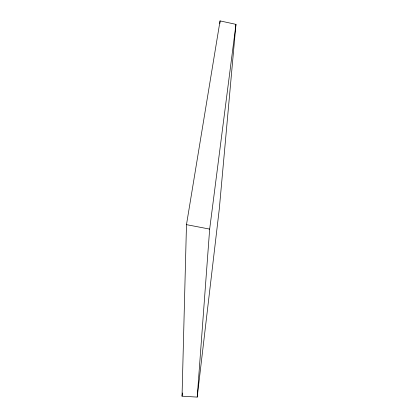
<?xml version="1.0" encoding="UTF-8"?>
<svg xmlns="http://www.w3.org/2000/svg" width="418" height="418" viewBox="0 0 418 418"><rect width="100%" height="100%" fill="white"/><g stroke="black" fill="none" stroke-linecap="round" stroke-linejoin="round"><path stroke-width="0.63" d="M182.039 396.186L186.48 224.649L220.061 20.9L235.961 24.354L219.283 209.068L197.212 397.1L182.039 396.186L182.478 392.957M219.889 23.502L220.061 20.9M197.212 397.1L209.664 229.101L235.961 24.354M186.48 224.649L209.664 229.101"/></g></svg>
